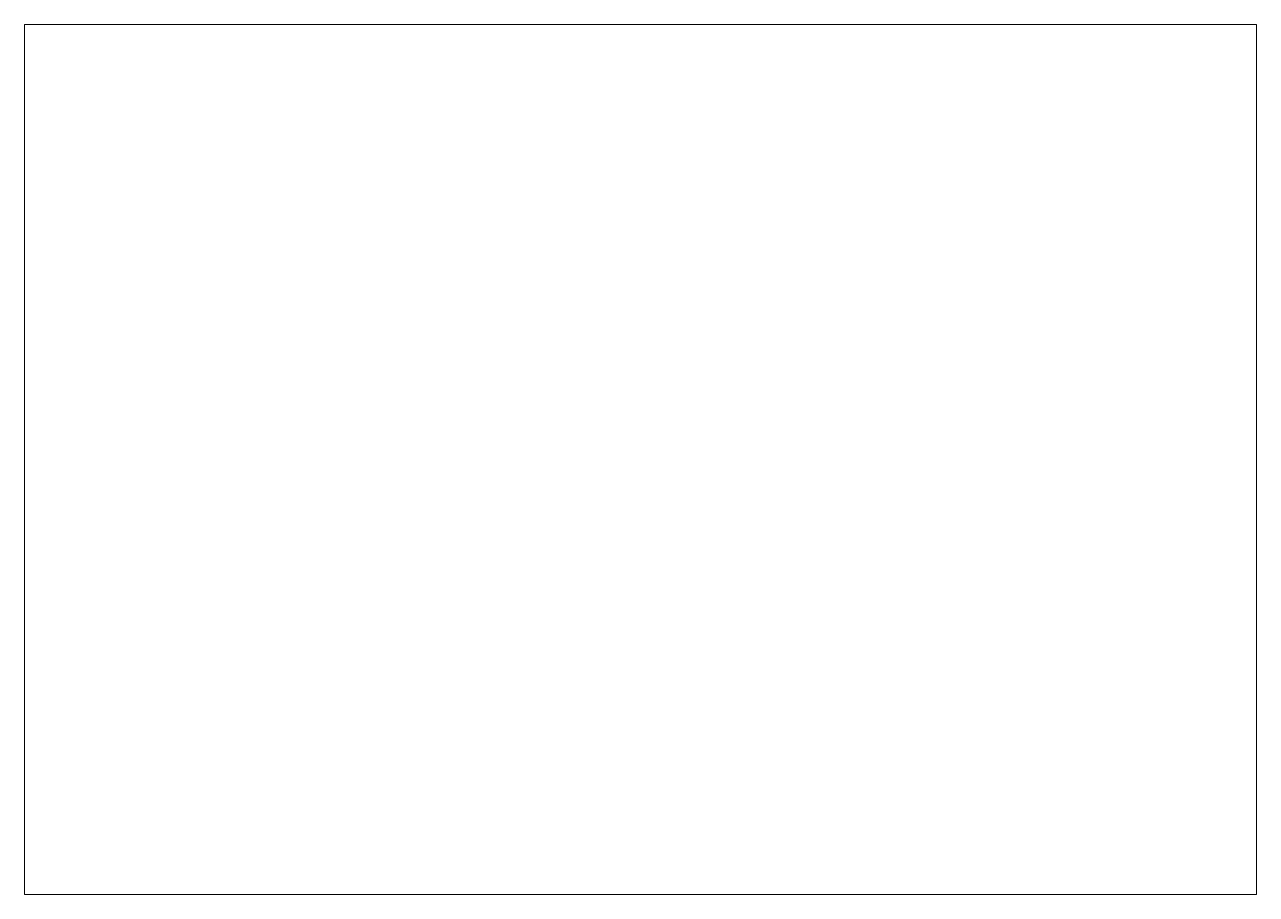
# Model space of a CAD drawing. Header units: millimetres. Extents: x 20 to 861, y 20 to 614.
import ezdxf

# ---------------------------------------------------------------- set-up
doc = ezdxf.new("R2010")
doc.units = ezdxf.units.MM
doc.layers.get('0').update_dxf_attribs({"color": 18, "lineweight": 13, "true_color": 0x000000})

msp = doc.modelspace()

# ---------------------------------------------------------------- linework, layer by layer
for p, q in [((20, 20), (20, 614)), ((20, 614), (861, 614)), ((861, 20), (861, 614)), ((20, 20), (861, 20))]:
    msp.add_line(p, q)

doc.saveas('drawing.dxf')
